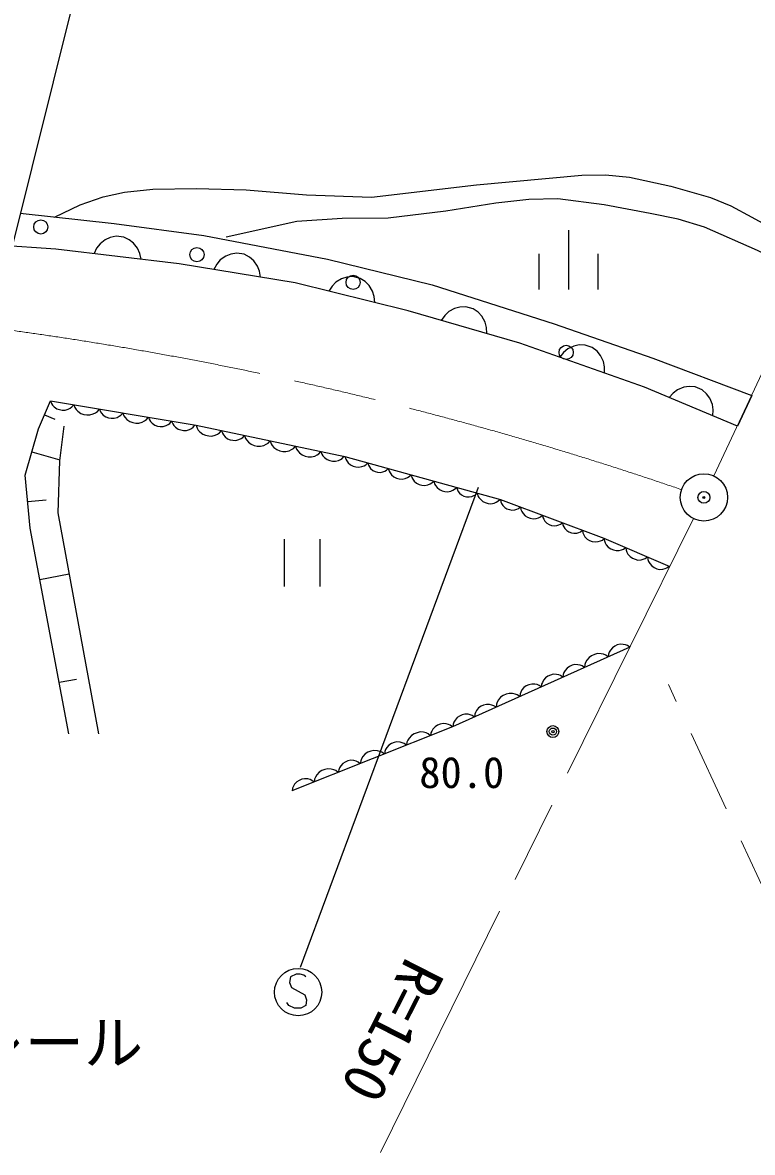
# Model space of a CAD drawing. Units: millimetres, scale not verified. Extents: x 40000 to 680000, y 20000 to 380000.
# Drawn here: x 240194 to 271031, y 258727 to 306458 of the extents above; entities that cross this region are included whole.
import ezdxf
from ezdxf.enums import TextEntityAlignment as Align

# ---------------------------------------------------------------- set-up
doc = ezdxf.new("R2010")
doc.units = ezdxf.units.MM
doc.header["$LTSCALE"] = 1000
doc.header["$PDMODE"] = 32
doc.header["$PDSIZE"] = 500
doc.linetypes.add('CHAIN', pattern=[18.5, 12, -1.5, 3.5, -1.5])
for name, color, linetype, lineweight in [('M-BGD', 7, 'Continuous', 25), ('M-BGD-EXST', 7, 'Continuous', 25), ('M-BMK', 2, 'CHAIN', 13), ('M-BMK-SRVR', 3, 'Continuous', 25), ('M-STR-HTXT', 7, 'Continuous', 13)]:
    doc.layers.add(name, color=color, linetype=linetype, lineweight=lineweight)
doc.layers.add('M-OTRS', color=6, linetype='Continuous')
doc.styles.add('ＭＳ ゴシック', font='')
doc.styles.get('ＭＳ ゴシック').set_extended_font_data('MS Gothic')

msp = doc.modelspace()

# ---------------------------------------------------------------- linework, layer by layer
at = {"layer": 'M-BGD'}
for p, q in [((240085, 298401), (244065, 297970)), ((244065, 297970), (247850, 297466)), ((243900, 297381), (243688, 297286)), ((244148, 297433), (243900, 297381)), ((244465, 297395), (244148, 297433)), ((244694, 297287), (244465, 297395)), ((247850, 297466), (253072, 296459)), ((263256, 297689), (263256, 295189)), ((241603, 296890), (236024, 297262)), ((246811, 296269), (241603, 296890)), ((243323, 296927), (243215, 296698)), ((243466, 297111), (243323, 296927)), ((243688, 297286), (243466, 297111)), ((244878, 297144), (244694, 297287)), ((245053, 296922), (244878, 297144)), ((245148, 296709), (245053, 296922)), ((245199, 296461), (245148, 296709)), ((248546, 296430), (248395, 296252)), ((248776, 296595), (248546, 296430)), ((248992, 296681), (248776, 296595)), ((249242, 296721), (248992, 296681)), ((249557, 296669), (249242, 296721)), ((249781, 296551), (249557, 296669)), ((249959, 296400), (249781, 296551)), ((253072, 296459), (257504, 295380)), ((262007, 296689), (262007, 295189)), ((264505, 296689), (264505, 295189)), ((251716, 295463), (246811, 296269)), ((248395, 296252), (248278, 296028)), ((250123, 296170), (249959, 296400)), ((250209, 295954), (250123, 296170)), ((250249, 295704), (250209, 295954)), ((256490, 294284), (251716, 295463)), ((253432, 295492), (253268, 295327)), ((253674, 295638), (253432, 295492)), ((253897, 295707), (253674, 295638)), ((254148, 295727), (253897, 295707)), ((254459, 295650), (254148, 295727)), ((254672, 295515), (254459, 295650)), ((254838, 295351), (254672, 295515)), ((253268, 295327), (253133, 295113)), ((254984, 295109), (254838, 295351)), ((255052, 294886), (254984, 295109)), ((257504, 295380), (262654, 293726)), ((255073, 294634), (255052, 294886)), ((261201, 292919), (256490, 294284)), ((258029, 294088), (257886, 293879)), ((258200, 294246), (258029, 294088)), ((258447, 294383), (258200, 294246)), ((258673, 294442), (258447, 294383)), ((258925, 294452), (258673, 294442)), ((259232, 294364), (258925, 294452)), ((259440, 294220), (259232, 294364)), ((259599, 294049), (259440, 294220)), ((259735, 293801), (259599, 294049)), ((259795, 293576), (259735, 293801)), ((259805, 293323), (259795, 293576)), ((262654, 293726), (266823, 292287)), ((266471, 291057), (261201, 292919)), ((263229, 292669), (263049, 292520)), ((263484, 292791), (263229, 292669)), ((263712, 292838), (263484, 292791)), ((263965, 292833), (263712, 292838)), ((264266, 292727), (263965, 292833)), ((264466, 292571), (264266, 292727)), ((263049, 292520), (262894, 292321)), ((264614, 292392), (264466, 292571)), ((264736, 292137), (264614, 292392)), ((264783, 291908), (264736, 292137)), ((266823, 292287), (271013, 290707)), ((264778, 291655), (264783, 291908)), ((270398, 289405), (266471, 291057)), ((267681, 290809), (267514, 290618)), ((267868, 290946), (267681, 290809)), ((268130, 291053), (267868, 290946)), ((268361, 291086), (268130, 291053)), ((268613, 291067), (268361, 291086)), ((268907, 290943), (268613, 291067)), ((269097, 290776), (268907, 290943)), ((269235, 290588), (269097, 290776)), ((271013, 290707), (270398, 289405)), ((240871, 289301), (241369, 290476)), ((241369, 290476), (247521, 289444)), ((241369, 290476), (241411, 290368)), ((241411, 290368), (241461, 290298)), ((241461, 290298), (241530, 290226)), ((241530, 290226), (241638, 290147)), ((242209, 290173), (242278, 290222)), ((242278, 290222), (242354, 290311)), ((242354, 290311), (242401, 290191)), ((269342, 290326), (269235, 290588)), ((269375, 290096), (269342, 290326)), ((241120, 289889), (241556, 289704)), ((241638, 290147), (241753, 290107)), ((241753, 290107), (241871, 290088)), ((241871, 290088), (241993, 290088)), ((241993, 290088), (242121, 290127)), ((242121, 290127), (242209, 290173)), ((242401, 290191), (242455, 290115)), ((242455, 290115), (242531, 290036)), ((242531, 290036), (242650, 289949)), ((242650, 289949), (242776, 289905)), ((242776, 289905), (242906, 289884)), ((242906, 289884), (243040, 289883)), ((243040, 289883), (243181, 289927)), ((243181, 289927), (243279, 289977)), ((243279, 289977), (243355, 290031)), ((243355, 290031), (243438, 290129)), ((243438, 290129), (243480, 290020)), ((243480, 290020), (243530, 289951)), ((243530, 289951), (243599, 289879)), ((243599, 289879), (243707, 289800)), ((243707, 289800), (243822, 289760)), ((243822, 289760), (243940, 289741)), ((243940, 289741), (244062, 289740)), ((244062, 289740), (244190, 289780)), ((244190, 289780), (244278, 289826)), ((244278, 289826), (244347, 289875)), ((244347, 289875), (244423, 289964)), ((244423, 289964), (244470, 289844)), ((244470, 289844), (244524, 289768)), ((244524, 289768), (244600, 289689)), ((245424, 289684), (245507, 289782)), ((245507, 289782), (245549, 289673)), ((269356, 289843), (269375, 290096)), ((240302, 287344), (240871, 289301)), ((241938, 289408), (241760, 287949)), ((244600, 289689), (244719, 289602)), ((244719, 289602), (244845, 289558)), ((244845, 289558), (244975, 289536)), ((244975, 289536), (245109, 289536)), ((245109, 289536), (245250, 289580)), ((245250, 289580), (245348, 289630)), ((245348, 289630), (245424, 289684)), ((245549, 289673), (245599, 289604)), ((245599, 289604), (245668, 289532)), ((245668, 289532), (245776, 289453)), ((245776, 289453), (245891, 289413)), ((245891, 289413), (246009, 289393)), ((246009, 289393), (246131, 289393)), ((246131, 289393), (246259, 289433)), ((246259, 289433), (246347, 289479)), ((246347, 289479), (246416, 289528)), ((246416, 289528), (246492, 289617)), ((246492, 289617), (246535, 289508)), ((246535, 289508), (246584, 289439)), ((246584, 289439), (246653, 289367)), ((246653, 289367), (246761, 289288)), ((246761, 289288), (246876, 289248)), ((247116, 289228), (247244, 289267)), ((247244, 289267), (247333, 289313)), ((247333, 289313), (247402, 289363)), ((247402, 289363), (247477, 289451)), ((247521, 289444), (253816, 288127)), ((247521, 289444), (247563, 289323)), ((247563, 289323), (247614, 289245)), ((246876, 289248), (246994, 289228)), ((246994, 289228), (247116, 289228)), ((247614, 289245), (247687, 289162)), ((247687, 289162), (247803, 289070)), ((247803, 289070), (247927, 289022)), ((247927, 289022), (248056, 288995)), ((248056, 288995), (248190, 288989)), ((248190, 288989), (248332, 289027)), ((248332, 289027), (248432, 289074)), ((248432, 289074), (248510, 289125)), ((248510, 289125), (248597, 289219)), ((248597, 289219), (248635, 289109)), ((248635, 289109), (248682, 289038)), ((248682, 289038), (248748, 288963)), ((248748, 288963), (248853, 288879)), ((248853, 288879), (248966, 288835)), ((248966, 288835), (249083, 288811)), ((249083, 288811), (249205, 288806)), ((249205, 288806), (249334, 288840)), ((249334, 288840), (249425, 288882)), ((249425, 288882), (249496, 288929)), ((249496, 288929), (249575, 289014)), ((249575, 289014), (249617, 288893)), ((249617, 288893), (249668, 288815)), ((249668, 288815), (249740, 288732)), ((250563, 288695), (250650, 288789)), ((250650, 288789), (250692, 288668)), ((240586, 288323), (241764, 287980)), ((249740, 288732), (249856, 288641)), ((249856, 288641), (249981, 288592)), ((249981, 288592), (250110, 288565)), ((250110, 288565), (250243, 288560)), ((250243, 288560), (250386, 288597)), ((250386, 288597), (250485, 288644)), ((250485, 288644), (250563, 288695)), ((250692, 288668), (250744, 288590)), ((250744, 288590), (250816, 288507)), ((250816, 288507), (250932, 288416)), ((250932, 288416), (251056, 288367)), ((251056, 288367), (251185, 288340)), ((251185, 288340), (251319, 288335)), ((251319, 288335), (251461, 288372)), ((251461, 288372), (251561, 288419)), ((251561, 288419), (251639, 288470)), ((251639, 288470), (251726, 288564)), ((251726, 288564), (251768, 288443)), ((251768, 288443), (251819, 288365)), ((251819, 288365), (251892, 288282)), ((252715, 288245), (252802, 288339)), ((252802, 288339), (252840, 288229)), ((241760, 287949), (241689, 285742)), ((251892, 288282), (252007, 288191)), ((252007, 288191), (252132, 288142)), ((252132, 288142), (252261, 288115)), ((252261, 288115), (252395, 288110)), ((252395, 288110), (252537, 288147)), ((252537, 288147), (252637, 288194)), ((252637, 288194), (252715, 288245)), ((252840, 288229), (252886, 288158)), ((252886, 288158), (252952, 288083)), ((252952, 288083), (253057, 288000)), ((253057, 288000), (253171, 287955)), ((253171, 287955), (253288, 287931)), ((253288, 287931), (253409, 287926)), ((253409, 287926), (253539, 287960)), ((253539, 287960), (253629, 288002)), ((253629, 288002), (253700, 288049)), ((253700, 288049), (253780, 288134)), ((253816, 288127), (260385, 286312)), ((253816, 288127), (253847, 288014)), ((253847, 288014), (253889, 287941)), ((253889, 287941), (253950, 287862)), ((253950, 287862), (254050, 287772)), ((254695, 287780), (254779, 287861)), ((254779, 287861), (254807, 287760)), ((240515, 285101), (240302, 287344)), ((254050, 287772), (254160, 287721)), ((254160, 287721), (254276, 287689)), ((254276, 287689), (254397, 287676)), ((254397, 287676), (254528, 287702)), ((254528, 287702), (254621, 287738)), ((254621, 287738), (254695, 287780)), ((254807, 287760), (254845, 287693)), ((254845, 287693), (254900, 287622)), ((254900, 287622), (254989, 287541)), ((254989, 287541), (255089, 287495)), ((255089, 287495), (255193, 287466)), ((255193, 287466), (255301, 287455)), ((255301, 287455), (255420, 287478)), ((255420, 287478), (255503, 287511)), ((255503, 287511), (255570, 287549)), ((255570, 287549), (255646, 287621)), ((255646, 287621), (255677, 287509)), ((255677, 287509), (255719, 287435)), ((255719, 287435), (255780, 287356)), ((255780, 287356), (255879, 287266)), ((256524, 287275), (256609, 287355)), ((256609, 287355), (256640, 287243)), ((255879, 287266), (255990, 287215)), ((255990, 287215), (256105, 287183)), ((256105, 287183), (256226, 287170)), ((256226, 287170), (256358, 287196)), ((256358, 287196), (256451, 287233)), ((256451, 287233), (256524, 287275)), ((256640, 287243), (256682, 287169)), ((256682, 287169), (256743, 287090)), ((256743, 287090), (256842, 287000)), ((256842, 287000), (256953, 286949)), ((256953, 286949), (257068, 286917)), ((257068, 286917), (257189, 286904)), ((257189, 286904), (257321, 286930)), ((257321, 286930), (257414, 286967)), ((257414, 286967), (257487, 287009)), ((257487, 287009), (257572, 287089)), ((257572, 287089), (257603, 286977)), ((257603, 286977), (257645, 286903)), ((257645, 286903), (257706, 286824)), ((257706, 286824), (257805, 286734)), ((257805, 286734), (257916, 286683)), ((257916, 286683), (258031, 286651)), ((258031, 286651), (258152, 286638)), ((258152, 286638), (258284, 286664)), ((258284, 286664), (258376, 286701)), ((258376, 286701), (258450, 286743)), ((258450, 286743), (258535, 286823)), ((258535, 286823), (258563, 286722)), ((258563, 286722), (258600, 286655)), ((258600, 286655), (258655, 286584)), ((258655, 286584), (258745, 286503)), ((258745, 286503), (258844, 286457)), ((258844, 286457), (258948, 286429)), ((258948, 286429), (259057, 286417)), ((259057, 286417), (259175, 286441)), ((259175, 286441), (259259, 286473)), ((259259, 286473), (259325, 286511)), ((259325, 286511), (259401, 286583)), ((259401, 286583), (259432, 286471)), ((259432, 286471), (259474, 286397)), ((259474, 286397), (259535, 286318)), ((240409, 286223), (241188, 286297)), ((259535, 286318), (259635, 286228)), ((259635, 286228), (259745, 286177)), ((259745, 286177), (259861, 286145)), ((259861, 286145), (259982, 286133)), ((259982, 286133), (260113, 286159)), ((260113, 286159), (260206, 286195)), ((260206, 286195), (260280, 286237)), ((260280, 286237), (260364, 286317)), ((260385, 286312), (264760, 284674)), ((260385, 286312), (260404, 286208)), ((260404, 286208), (260436, 286139)), ((260436, 286139), (260484, 286063)), ((260484, 286063), (260567, 285975)), ((260567, 285975), (260661, 285920)), ((260661, 285920), (260762, 285882)), ((261076, 285899), (261145, 285931)), ((261145, 285931), (261227, 285996)), ((261227, 285996), (261249, 285882)), ((241689, 285742), (243396, 276416)), ((260762, 285882), (260870, 285861)), ((260870, 285861), (260990, 285874)), ((260990, 285874), (261076, 285899)), ((261249, 285882), (261284, 285804)), ((261284, 285804), (261338, 285720)), ((261338, 285720), (261429, 285622)), ((261429, 285622), (261534, 285561)), ((261534, 285561), (261646, 285519)), ((261646, 285519), (261766, 285496)), ((261766, 285496), (261899, 285510)), ((261899, 285510), (261995, 285538)), ((261995, 285538), (262072, 285573)), ((262072, 285573), (262163, 285646)), ((262163, 285646), (262182, 285543)), ((262182, 285543), (262214, 285473)), ((262214, 285473), (262262, 285398)), ((242151, 276416), (240515, 285101)), ((262262, 285398), (262344, 285309)), ((262344, 285309), (262439, 285255)), ((262439, 285255), (262540, 285217)), ((262540, 285217), (262648, 285196)), ((262648, 285196), (262767, 285209)), ((262767, 285209), (262854, 285234)), ((262854, 285234), (262923, 285266)), ((262923, 285266), (263005, 285331)), ((263005, 285331), (263024, 285228)), ((263024, 285228), (263056, 285158)), ((263056, 285158), (263104, 285082)), ((263104, 285082), (263186, 284994)), ((263186, 284994), (263281, 284939)), ((263765, 284950), (263847, 285016)), ((263847, 285016), (263868, 284901)), ((251247, 284631), (251247, 282632)), ((252765, 282632), (252765, 284631)), ((263281, 284939), (263382, 284902)), ((263382, 284902), (263490, 284881)), ((263490, 284881), (263610, 284893)), ((263610, 284893), (263696, 284919)), ((263696, 284919), (263765, 284950)), ((263868, 284901), (263904, 284824)), ((263904, 284824), (263957, 284740)), ((263957, 284740), (264049, 284641)), ((264049, 284641), (264154, 284581)), ((264154, 284581), (264266, 284539)), ((264266, 284539), (264386, 284515)), ((264386, 284515), (264519, 284530)), ((264519, 284530), (264615, 284558)), ((264615, 284558), (264692, 284593)), ((264692, 284593), (264783, 284665)), ((264760, 284674), (267535, 283481)), ((264760, 284674), (264775, 284559)), ((264775, 284559), (264807, 284480)), ((264807, 284480), (264856, 284393)), ((264856, 284393), (264943, 284291)), ((264943, 284291), (265045, 284225)), ((265045, 284225), (265155, 284178)), ((265155, 284178), (265273, 284149)), ((265273, 284149), (265407, 284156)), ((265407, 284156), (265504, 284180)), ((265504, 284180), (265583, 284211)), ((265583, 284211), (265677, 284280)), ((265677, 284280), (265693, 284164)), ((265693, 284164), (265725, 284085)), ((265725, 284085), (265774, 283999)), ((265774, 283999), (265861, 283896)), ((265861, 283896), (265963, 283830)), ((265963, 283830), (266073, 283783)), ((266073, 283783), (266191, 283754)), ((266191, 283754), (266325, 283762)), ((266325, 283762), (266422, 283785)), ((266422, 283785), (266501, 283817)), ((266501, 283817), (266595, 283885)), ((266595, 283885), (266611, 283769)), ((266611, 283769), (266642, 283691)), ((266642, 283691), (266692, 283604)), ((266692, 283604), (266779, 283501)), ((240924, 282930), (242161, 283163)), ((266779, 283501), (266881, 283436)), ((266881, 283436), (266991, 283388)), ((266991, 283388), (267109, 283359)), ((267109, 283359), (267243, 283367)), ((267243, 283367), (267340, 283391)), ((267340, 283391), (267419, 283422)), ((267419, 283422), (267513, 283490)), ((265441, 280197), (265323, 280166)), ((265575, 280191), (265441, 280197)), ((265672, 280169), (265575, 280191)), ((265847, 280073), (258358, 276701)), ((264239, 279711), (264128, 279637)), ((264360, 279765), (264239, 279711)), ((264489, 279799), (264360, 279765)), ((264636, 279793), (264489, 279799)), ((264743, 279769), (264636, 279793)), ((264831, 279736), (264743, 279769)), ((264936, 279663), (264831, 279736)), ((264950, 279778), (264936, 279663)), ((264980, 279858), (264950, 279778)), ((265028, 279945), (264980, 279858)), ((265113, 280049), (265028, 279945)), ((265214, 280117), (265113, 280049)), ((265323, 280166), (265214, 280117)), ((265751, 280139), (265672, 280169)), ((265847, 280073), (265751, 280139)), ((263301, 279255), (263199, 279188)), ((263410, 279305), (263301, 279255)), ((263527, 279336), (263410, 279305)), ((263661, 279330), (263527, 279336)), ((263759, 279308), (263661, 279330)), ((263838, 279278), (263759, 279308)), ((263934, 279211), (263838, 279278)), ((263949, 279339), (263934, 279211)), ((263982, 279426), (263949, 279339)), ((264035, 279522), (263982, 279426)), ((264128, 279637), (264035, 279522)), ((262288, 278778), (262204, 278674)), ((262390, 278845), (262288, 278778)), ((262499, 278894), (262390, 278845)), ((262616, 278925), (262499, 278894)), ((262750, 278920), (262616, 278925)), ((262848, 278898), (262750, 278920)), ((262927, 278868), (262848, 278898)), ((263023, 278801), (262927, 278868)), ((263036, 278917), (263023, 278801)), ((263066, 278996), (263036, 278917)), ((263115, 279084), (263066, 278996)), ((263199, 279188), (263115, 279084)), ((241742, 278588), (242471, 278725)), ((261377, 278368), (261293, 278264)), ((261478, 278435), (261377, 278368)), ((261588, 278484), (261478, 278435)), ((261705, 278515), (261588, 278484)), ((261839, 278510), (261705, 278515)), ((261937, 278488), (261839, 278510)), ((262016, 278458), (261937, 278488)), ((262112, 278391), (262016, 278458)), ((262125, 278507), (262112, 278391)), ((262155, 278586), (262125, 278507)), ((262204, 278674), (262155, 278586)), ((260300, 277841), (260247, 277744)), ((260393, 277955), (260300, 277841)), ((260504, 278029), (260393, 277955)), ((260624, 278083), (260504, 278029)), ((260754, 278117), (260624, 278083)), ((260901, 278111), (260754, 278117)), ((261008, 278087), (260901, 278111)), ((261095, 278054), (261008, 278087)), ((261201, 277981), (261095, 278054)), ((261214, 278097), (261201, 277981)), ((261244, 278176), (261214, 278097)), ((261293, 278264), (261244, 278176)), ((259379, 277402), (259331, 277315)), ((259464, 277506), (259379, 277402)), ((259565, 277574), (259464, 277506)), ((259675, 277623), (259565, 277574)), ((259792, 277654), (259675, 277623)), ((259926, 277648), (259792, 277654)), ((260024, 277626), (259926, 277648)), ((260103, 277596), (260024, 277626)), ((260198, 277530), (260103, 277596)), ((260213, 277657), (260198, 277530)), ((260247, 277744), (260213, 277657)), ((257958, 276843), (257839, 276817)), ((258091, 276832), (257958, 276843)), ((258420, 276905), (258390, 276825)), ((258468, 276992), (258420, 276905)), ((258553, 277096), (258468, 276992)), ((258654, 277163), (258553, 277096)), ((258764, 277213), (258654, 277163)), ((258881, 277244), (258764, 277213)), ((259015, 277238), (258881, 277244)), ((259112, 277216), (259015, 277238)), ((259192, 277186), (259112, 277216)), ((259287, 277120), (259192, 277186)), ((259301, 277235), (259287, 277120)), ((259331, 277315), (259301, 277235)), ((258358, 276701), (251565, 273996)), ((256736, 276410), (256622, 276341)), ((256859, 276459), (256736, 276410)), ((256989, 276488), (256859, 276459)), ((257136, 276475), (256989, 276488)), ((257242, 276446), (257136, 276475)), ((257328, 276409), (257242, 276446)), ((257430, 276332), (257328, 276409)), ((257449, 276447), (257430, 276332)), ((257482, 276525), (257449, 276447)), ((257534, 276610), (257482, 276525)), ((257624, 276710), (257534, 276610)), ((257728, 276773), (257624, 276710)), ((257839, 276817), (257728, 276773)), ((258188, 276806), (258091, 276832)), ((258266, 276772), (258188, 276806)), ((258358, 276701), (258266, 276772)), ((258390, 276825), (258376, 276709)), ((255674, 275934), (255585, 275834)), ((255778, 275997), (255674, 275934)), ((255890, 276041), (255778, 275997)), ((256008, 276067), (255890, 276041)), ((256142, 276055), (256008, 276067)), ((256238, 276029), (256142, 276055)), ((256316, 275996), (256238, 276029)), ((256409, 275925), (256316, 275996)), ((256430, 276052), (256409, 275925)), ((256466, 276137), (256430, 276052)), ((256524, 276231), (256466, 276137)), ((256622, 276341), (256524, 276231)), ((254575, 275455), (254517, 275361)), ((254673, 275565), (254575, 275455)), ((254787, 275634), (254673, 275565)), ((254910, 275683), (254787, 275634)), ((255040, 275711), (254910, 275683)), ((255187, 275699), (255040, 275711)), ((255293, 275670), (255187, 275699)), ((255379, 275633), (255293, 275670)), ((255481, 275555), (255379, 275633)), ((255499, 275670), (255481, 275555)), ((255533, 275748), (255499, 275670)), ((255585, 275834), (255533, 275748)), ((253091, 274935), (252960, 274907)), ((253238, 274923), (253091, 274935)), ((253584, 274972), (253550, 274894)), ((253636, 275057), (253584, 274972)), ((253725, 275157), (253636, 275057)), ((253829, 275220), (253725, 275157)), ((253941, 275265), (253829, 275220)), ((254059, 275291), (253941, 275265)), ((254193, 275279), (254059, 275291)), ((254289, 275253), (254193, 275279)), ((254367, 275219), (254289, 275253)), ((254460, 275149), (254367, 275219)), ((254480, 275275), (254460, 275149)), ((254517, 275361), (254480, 275275)), ((251991, 274489), (251880, 274444)), ((252110, 274514), (251991, 274489)), ((252244, 274503), (252110, 274514)), ((252340, 274477), (252244, 274503)), ((252418, 274443), (252340, 274477)), ((252531, 274499), (252511, 274372)), ((252568, 274585), (252531, 274499)), ((252625, 274679), (252568, 274585)), ((252723, 274789), (252625, 274679)), ((252838, 274858), (252723, 274789)), ((252960, 274907), (252838, 274858)), ((253344, 274894), (253238, 274923)), ((253430, 274857), (253344, 274894)), ((253532, 274779), (253430, 274857)), ((253550, 274894), (253532, 274779)), ((251601, 274118), (251582, 274003)), ((251635, 274196), (251601, 274118)), ((251687, 274281), (251635, 274196)), ((251776, 274381), (251687, 274281)), ((251880, 274444), (251776, 274381)), ((252511, 274372), (252418, 274443))]:
    msp.add_line(p, q, dxfattribs=at)
for points in [[(241539, 298243), (242623, 298758), (243603, 299101), (244498, 299294), (245691, 299418), (247546, 299455), (249639, 299387), (252194, 299184), (254931, 299088), (259376, 299609), (263825, 300007), (264824, 300024), (265831, 299933), (267590, 299541), (269257, 299065), (270126, 298711), (271006, 298240), (272190, 297587), (273641, 296916), (273890, 296808)], [(273399, 295768), (271250, 296829), (269009, 297812), (267888, 298153), (266716, 298396), (264772, 298757), (262813, 299015), (261583, 298981), (260192, 298834), (258084, 298485), (255647, 298200), (253698, 298176), (251775, 298048), (248792, 297400)]]:
    msp.add_lwpolyline(points, dxfattribs=at)
for centre, major_axis in [((240962, 297825), (0, 300)), ((247560, 296654), (0, 300)), ((254159, 295484), (0, 300)), ((263163, 292524), (0, 300)), ((262599, 276506), (0, 250)), ((262599, 276506), (0, 150)), ((262599, 276506), (0, 50))]:
    msp.add_ellipse(centre, major_axis=major_axis, ratio=0.999157, dxfattribs=at)
at = {"layer": 'M-BGD-EXST'}
for p, q in [((244036, 314211), (239696, 296772)), ((259437, 286813), (251924, 266541)), ((251517, 266138), (251477, 265898)), ((251477, 265898), (251557, 265698)), ((251757, 266258), (251517, 266138)), ((251916, 266258), (251757, 266258)), ((252076, 266218), (251916, 266258)), ((252156, 266138), (252076, 266218)), ((251557, 265698), (252116, 265378)), ((251437, 264938), (251357, 265058)), ((251677, 264818), (251437, 264938)), ((252156, 264938), (251956, 264818)), ((252116, 265378), (252196, 265178)), ((252196, 265178), (252156, 264938)), ((251956, 264818), (251677, 264818))]:
    msp.add_line(p, q, dxfattribs=at)
msp.add_ellipse((251836, 265498), major_axis=(0, 1000), ratio=0.999157, dxfattribs=at)
at = {"layer": 'M-BMK'}
for p, q in [((269404, 287305), (277924, 305537)), ((268539, 285503), (255312, 258727)), ((275606, 261004), (267483, 278494))]:
    msp.add_line(p, q, dxfattribs=at)
msp.add_ellipse((219420, 144867), major_axis=(0, 149973), ratio=0.999157, start_param=5.952761, end_param=6.466584, dxfattribs=at)
at = {"layer": 'M-BMK-SRVR'}
for major_axis in [(0, 1000), (0, 40)]:
    msp.add_ellipse((268981, 286399), major_axis=major_axis, ratio=0.999157, dxfattribs=at)
at = {"layer": 'M-OTRS'}
msp.add_point((268981, 286399), dxfattribs=at)

# ---------------------------------------------------------------- texts
at = {"layer": 'M-STR-HTXT', "style": 'ＭＳ ゴシック'}
for s, height, p in [('80.0', 1320, (256955, 273725)), ('ガ－ドレール', 1833, (230285, 261899))]:
    msp.add_text(s, height=height, dxfattribs=at).set_placement(p, align=Align.BOTTOM_LEFT)
msp.add_text('R=150', height=1833, rotation=243.02, dxfattribs=at).set_placement((255933, 267298), align=Align.BOTTOM_LEFT)

doc.saveas('drawing.dxf')
